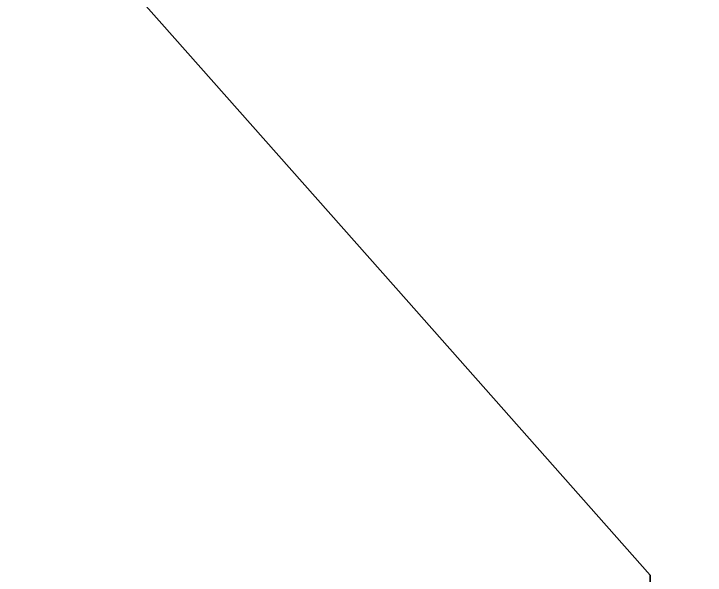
# Model space of a CAD drawing. Header units: millimetres. Extents: x 0 to 1840, y -1118 to 817.
# Drawn here: x 664.842913 to 664.845831, y -460.903205 to -460.900838 of the extents above; entities that cross this region are included whole.
import ezdxf

# ---------------------------------------------------------------- set-up
doc = ezdxf.new("R2010")
doc.units = ezdxf.units.MM
doc.layers.add('Blocks', color=7, linetype='Continuous')
doc.layers.add('Blocks$Outline', color=7, linetype='Continuous', lineweight=35, true_color=0xff3f3f)

# ---------------------------------------------------------------- blocks, each defined once
blk = doc.blocks.new('N02 Office Chair Back')
at = {"layer": 'Blocks$Outline'}
for points, knots in [([(664.8455987495636, 654.1262656963663), (664.7576637320417, 654.2254631484393), (664.3892896703528, 654.6561350640695), (663.7947427924737, 655.4680620954023), (663.1362611545665, 656.6337300550076), (662.606208328807, 657.9153499138192), (662.2206181417387, 659.3208616708871), (661.9518999487354, 661.2561352201155), (662.0538284335762, 663.2610794218781), (662.562695677896, 665.2459302374045), (663.2031950601804, 666.8191402963857), (663.8279984666451, 667.853054254665), (664.2307764557363, 668.3988079010305)], [-29.64456061487181, -29.64456061487181, -29.64456061487181, -29.64456061487181, -29.63608707811575, -29.60830930033797, -29.58053152256019, -29.55275374478241, -29.52497596700464, -29.49719818922686, -29.4416426336713, -29.41386485589352, -29.38608707811575, -29.35096318490744, -29.35096318490744, -29.35096318490744, -29.35096318490744]), ([(542.5654584010572, 434.4568778465182), (543.1821258747168, 434.4324504890537), (543.7987933483746, 434.4080231315893), (544.4154608220324, 434.3835957741248), (552.1356052668652, 434.0777863450785), (559.8557497116999, 433.7719769160321), (567.5758941565327, 433.4661674869858), (567.9555622824864, 433.4511281190498), (568.3352304084419, 433.4360887511139), (568.7148985343956, 433.4210493831779), (571.3117321561913, 433.3181839234894), (573.908565777987, 433.2153184638009), (576.5053993997844, 433.1124530041125), (584.6392077854707, 432.7902575690241), (593.324656661388, 432.446210617476), (605.1575116807026, 432.5746654571994), (616.5282479636899, 433.1188005235599), (637.1593369425264, 441.9940625913587), (655.850131991041, 471.6083801343775), (665.1613807370686, 514.5281428154121), (665.2486543035575, 574.8653644257574), (665.0210174791664, 619.6301609530346), (664.8830585977503, 646.7597840805247), (664.870571981688, 649.2152779524768), (664.8580853656276, 651.6707718244143), (664.8455987495654, 654.1262656963663)], [-33.96977288237681, -33.96977288237681, -33.96977288237681, -33.96977288237681, -32.11814438146891, -32.11814438146891, -32.11814438146891, -8.937353929892346, -8.937353929892346, -8.937353929892346, -7.797348411630892, -7.797348411630892, -7.797348411630892, 0, 0, 0, 24.42287305752679, 26.07924913960903, 35.46220477238766, 58.53012725759413, 89.9205557999246, 136.0987602954314, 189.0383446954272, 270.4796178114099, 270.4796178114099, 270.4796178114099, 277.850842473098, 277.850842473098, 277.850842473098, 277.850842473098])]:
    blk.add_open_spline(points, degree=3, knots=knots, dxfattribs=at)

msp = doc.modelspace()

# ---------------------------------------------------------------- block references
at = {"layer": 'Blocks'}
msp.add_blockref('N02 Office Chair Back', (0, -1115.02947076023), dxfattribs=at)

doc.saveas('drawing.dxf')
